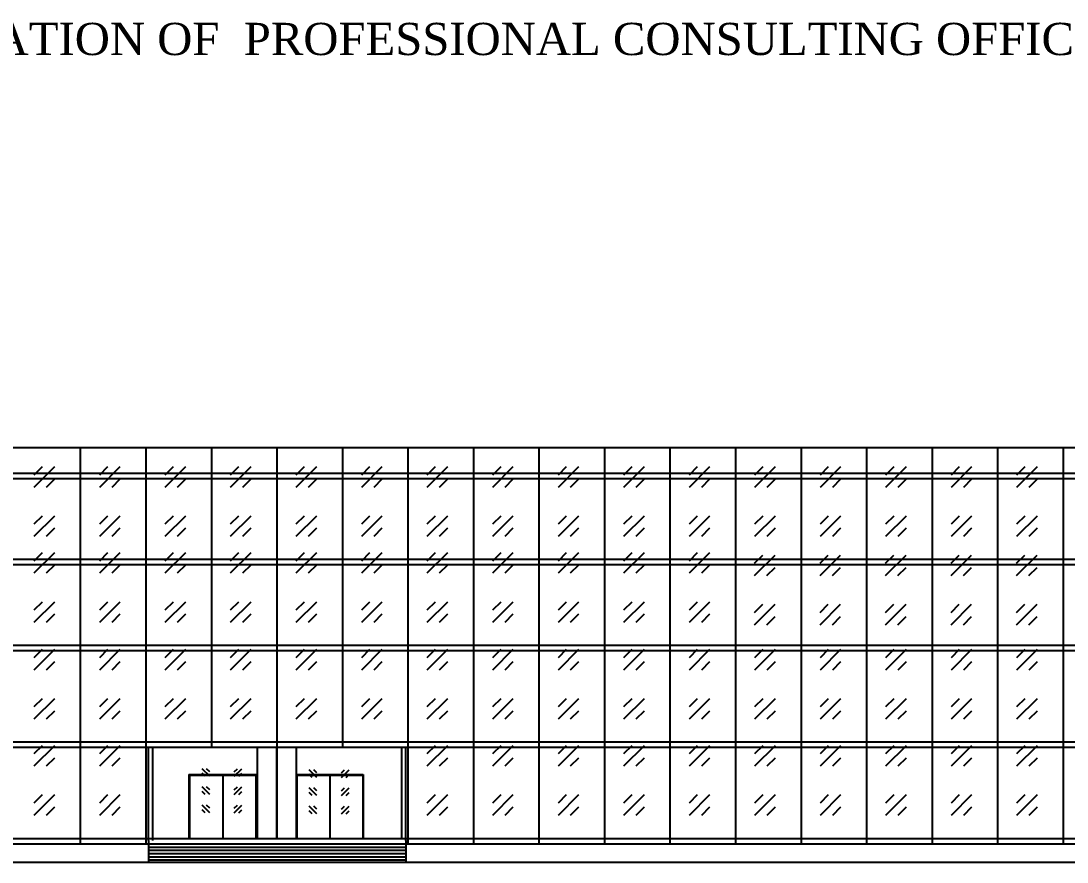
# Model space of a CAD drawing. Header units: metres. Extents: x 3229 to 14086, y -2906 to 1156.
# Drawn here: x 13970.41 to 14019.11, y -2724.19 to -2685.01 of the extents above; entities that cross this region are included whole.
import ezdxf

# ---------------------------------------------------------------- set-up
doc = ezdxf.new("R2010")
doc.units = ezdxf.units.M
doc.header["$MEASUREMENT"] = 0
doc.styles.add('i', font='romantic.ttf')

msp = doc.modelspace()

# ---------------------------------------------------------------- hatches: boundary and pattern name
at = {"ltscale": 0.2}
h = msp.add_hatch(dxfattribs=at)
h.set_pattern_fill('GOST_GLASS', color=0, scale=0.27)
h.set_pattern_definition([(45, (-29196511.5873, 4664351.4465), (2.29102597104, 0), [1.35, -1.89]), (45, (-29196511.0145, 4664351.4465), (2.29102597104, 0), [0.54, -2.7]), (45, (-29196511.5873, 4664352.0193), (2.29102597104, 0), [0.54, -2.7])])
edge = h.paths.add_edge_path()
edge.add_line((13972.778, -2708.949), (13972.778, -2705.537))
edge.add_line((13972.778, -2705.537), (13970.499, -2705.537))
edge.add_line((13970.499, -2705.537), (13970.499, -2709.346))
edge.add_line((13970.499, -2709.346), (13972.778, -2709.346))
h = msp.add_hatch(dxfattribs=at)
h.set_pattern_fill('GOST_GLASS', color=0, scale=0.27)
h.set_pattern_definition([(45, (-29196508.5373, 4664351.4465), (2.29102597104, 0), [1.35, -1.89]), (45, (-29196507.9645, 4664351.4465), (2.29102597104, 0), [0.54, -2.7]), (45, (-29196508.5373, 4664352.0193), (2.29102597104, 0), [0.54, -2.7])])
edge = h.paths.add_edge_path()
edge.add_line((13975.828, -2708.949), (13975.828, -2705.537))
edge.add_line((13975.828, -2705.537), (13973.549, -2705.537))
edge.add_line((13973.549, -2705.537), (13973.549, -2709.346))
edge.add_line((13973.549, -2709.346), (13975.828, -2709.346))
h = msp.add_hatch(dxfattribs=at)
h.set_pattern_fill('GOST_GLASS', color=0, scale=0.27)
h.set_pattern_definition([(45, (-29196505.4873, 4664351.4465), (2.29102597104, 0), [1.35, -1.89]), (45, (-29196504.9145, 4664351.4465), (2.29102597104, 0), [0.54, -2.7]), (45, (-29196505.4873, 4664352.0193), (2.29102597104, 0), [0.54, -2.7])])
edge = h.paths.add_edge_path()
edge.add_line((13978.878, -2708.949), (13978.878, -2705.537))
edge.add_line((13978.878, -2705.537), (13976.599, -2705.537))
edge.add_line((13976.599, -2705.537), (13976.599, -2709.346))
edge.add_line((13976.599, -2709.346), (13978.878, -2709.346))
h = msp.add_hatch(dxfattribs=at)
h.set_pattern_fill('GOST_GLASS', color=0, scale=0.27)
h.set_pattern_definition([(45, (-29196502.4471, 4664351.4465), (2.29102597104, 0), [1.35, -1.89]), (45, (-29196501.8743, 4664351.4465), (2.29102597104, 0), [0.54, -2.7]), (45, (-29196502.4471, 4664352.0193), (2.29102597104, 0), [0.54, -2.7])])
edge = h.paths.add_edge_path()
edge.add_line((13981.918, -2708.949), (13981.918, -2705.537))
edge.add_line((13981.918, -2705.537), (13979.639, -2705.537))
edge.add_line((13979.639, -2705.537), (13979.639, -2709.346))
edge.add_line((13979.639, -2709.346), (13981.918, -2709.346))
h = msp.add_hatch(dxfattribs=at)
h.set_pattern_fill('GOST_GLASS', color=0, scale=0.27)
h.set_pattern_definition([(45, (-29196499.3873, 4664351.4465), (2.29102597104, 0), [1.35, -1.89]), (45, (-29196498.8145, 4664351.4465), (2.29102597104, 0), [0.54, -2.7]), (45, (-29196499.3873, 4664352.0193), (2.29102597104, 0), [0.54, -2.7])])
edge = h.paths.add_edge_path()
edge.add_line((13984.978, -2708.949), (13984.978, -2705.537))
edge.add_line((13984.978, -2705.537), (13982.699, -2705.537))
edge.add_line((13982.699, -2705.537), (13982.699, -2709.346))
edge.add_line((13982.699, -2709.346), (13984.978, -2709.346))
h = msp.add_hatch(dxfattribs=at)
h.set_pattern_fill('GOST_GLASS', color=0, scale=0.27)
h.set_pattern_definition([(45, (-29196496.3373, 4664351.4465), (2.29102597104, 0), [1.35, -1.89]), (45, (-29196495.7645, 4664351.4465), (2.29102597104, 0), [0.54, -2.7]), (45, (-29196496.3373, 4664352.0193), (2.29102597104, 0), [0.54, -2.7])])
edge = h.paths.add_edge_path()
edge.add_line((13988.028, -2708.949), (13988.028, -2705.537))
edge.add_line((13988.028, -2705.537), (13985.749, -2705.537))
edge.add_line((13985.749, -2705.537), (13985.749, -2709.346))
edge.add_line((13985.749, -2709.346), (13988.028, -2709.346))
h = msp.add_hatch(dxfattribs=at)
h.set_pattern_fill('GOST_GLASS', color=0, scale=0.27)
h.set_pattern_definition([(45, (-29196493.2873, 4664351.4465), (2.29102597104, 0), [1.35, -1.89]), (45, (-29196492.7145, 4664351.4465), (2.29102597104, 0), [0.54, -2.7]), (45, (-29196493.2873, 4664352.0193), (2.29102597104, 0), [0.54, -2.7])])
edge = h.paths.add_edge_path()
edge.add_line((13991.078, -2708.949), (13991.078, -2705.537))
edge.add_line((13991.078, -2705.537), (13988.799, -2705.537))
edge.add_line((13988.799, -2705.537), (13988.799, -2709.346))
edge.add_line((13988.799, -2709.346), (13991.078, -2709.346))
h = msp.add_hatch(dxfattribs=at)
h.set_pattern_fill('GOST_GLASS', color=0, scale=0.27)
h.set_pattern_definition([(45, (-29196490.2373, 4664351.4465), (2.29102597104, 0), [1.35, -1.89]), (45, (-29196489.6645, 4664351.4465), (2.29102597104, 0), [0.54, -2.7]), (45, (-29196490.2373, 4664352.0193), (2.29102597104, 0), [0.54, -2.7])])
edge = h.paths.add_edge_path()
edge.add_line((13994.128, -2708.949), (13994.128, -2705.537))
edge.add_line((13994.128, -2705.537), (13991.849, -2705.537))
edge.add_line((13991.849, -2705.537), (13991.849, -2709.346))
edge.add_line((13991.849, -2709.346), (13994.128, -2709.346))
h = msp.add_hatch(dxfattribs=at)
h.set_pattern_fill('GOST_GLASS', color=0, scale=0.27)
h.set_pattern_definition([(45, (-29196487.1873, 4664351.4465), (2.29102597104, 0), [1.35, -1.89]), (45, (-29196486.6145, 4664351.4465), (2.29102597104, 0), [0.54, -2.7]), (45, (-29196487.1873, 4664352.0193), (2.29102597104, 0), [0.54, -2.7])])
edge = h.paths.add_edge_path()
edge.add_line((13997.178, -2708.949), (13997.178, -2705.537))
edge.add_line((13997.178, -2705.537), (13994.899, -2705.537))
edge.add_line((13994.899, -2705.537), (13994.899, -2709.346))
edge.add_line((13994.899, -2709.346), (13997.178, -2709.346))
h = msp.add_hatch(dxfattribs=at)
h.set_pattern_fill('GOST_GLASS', color=0, scale=0.27)
h.set_pattern_definition([(45, (-29196484.1373, 4664351.4465), (2.29102597104, 0), [1.35, -1.89]), (45, (-29196483.5645, 4664351.4465), (2.29102597104, 0), [0.54, -2.7]), (45, (-29196484.1373, 4664352.0193), (2.29102597104, 0), [0.54, -2.7])])
edge = h.paths.add_edge_path()
edge.add_line((14000.228, -2708.949), (14000.228, -2705.537))
edge.add_line((14000.228, -2705.537), (13997.949, -2705.537))
edge.add_line((13997.949, -2705.537), (13997.949, -2709.346))
edge.add_line((13997.949, -2709.346), (14000.228, -2709.346))
h = msp.add_hatch(dxfattribs=at)
h.set_pattern_fill('GOST_GLASS', color=0, scale=0.27)
h.set_pattern_definition([(45, (-29196481.0873, 4664351.4465), (2.29102597104, 0), [1.35, -1.89]), (45, (-29196480.5145, 4664351.4465), (2.29102597104, 0), [0.54, -2.7]), (45, (-29196481.0873, 4664352.0193), (2.29102597104, 0), [0.54, -2.7])])
edge = h.paths.add_edge_path()
edge.add_line((14003.278, -2708.949), (14003.278, -2705.537))
edge.add_line((14003.278, -2705.537), (14000.999, -2705.537))
edge.add_line((14000.999, -2705.537), (14000.999, -2709.346))
edge.add_line((14000.999, -2709.346), (14003.278, -2709.346))
h = msp.add_hatch(dxfattribs=at)
h.set_pattern_fill('GOST_GLASS', color=0, scale=0.27)
h.set_pattern_definition([(45, (-29196478.0373, 4664351.4465), (2.29102597104, 0), [1.35, -1.89]), (45, (-29196477.4645, 4664351.4465), (2.29102597104, 0), [0.54, -2.7]), (45, (-29196478.0373, 4664352.0193), (2.29102597104, 0), [0.54, -2.7])])
edge = h.paths.add_edge_path()
edge.add_line((14006.328, -2708.949), (14006.328, -2705.537))
edge.add_line((14006.328, -2705.537), (14004.049, -2705.537))
edge.add_line((14004.049, -2705.537), (14004.049, -2709.346))
edge.add_line((14004.049, -2709.346), (14006.328, -2709.346))
h = msp.add_hatch(dxfattribs=at)
h.set_pattern_fill('GOST_GLASS', color=0, scale=0.27)
h.set_pattern_definition([(45, (-29196474.9873, 4664351.4465), (2.29102597104, 0), [1.35, -1.89]), (45, (-29196474.4145, 4664351.4465), (2.29102597104, 0), [0.54, -2.7]), (45, (-29196474.9873, 4664352.0193), (2.29102597104, 0), [0.54, -2.7])])
edge = h.paths.add_edge_path()
edge.add_line((14009.378, -2708.949), (14009.378, -2705.537))
edge.add_line((14009.378, -2705.537), (14007.099, -2705.537))
edge.add_line((14007.099, -2705.537), (14007.099, -2709.346))
edge.add_line((14007.099, -2709.346), (14009.378, -2709.346))
h = msp.add_hatch(dxfattribs=at)
h.set_pattern_fill('GOST_GLASS', color=0, scale=0.27)
h.set_pattern_definition([(45, (-29196471.9373, 4664351.4465), (2.29102597104, 0), [1.35, -1.89]), (45, (-29196471.3645, 4664351.4465), (2.29102597104, 0), [0.54, -2.7]), (45, (-29196471.9373, 4664352.0193), (2.29102597104, 0), [0.54, -2.7])])
edge = h.paths.add_edge_path()
edge.add_line((14012.428, -2708.949), (14012.428, -2705.537))
edge.add_line((14012.428, -2705.537), (14010.149, -2705.537))
edge.add_line((14010.149, -2705.537), (14010.149, -2709.346))
edge.add_line((14010.149, -2709.346), (14012.428, -2709.346))
h = msp.add_hatch(dxfattribs=at)
h.set_pattern_fill('GOST_GLASS', color=0, scale=0.27)
h.set_pattern_definition([(45, (-29196468.8873, 4664351.4465), (2.29102597104, 0), [1.35, -1.89]), (45, (-29196468.3145, 4664351.4465), (2.29102597104, 0), [0.54, -2.7]), (45, (-29196468.8873, 4664352.0193), (2.29102597104, 0), [0.54, -2.7])])
edge = h.paths.add_edge_path()
edge.add_line((14015.478, -2708.949), (14015.478, -2705.537))
edge.add_line((14015.478, -2705.537), (14013.199, -2705.537))
edge.add_line((14013.199, -2705.537), (14013.199, -2709.346))
edge.add_line((14013.199, -2709.346), (14015.478, -2709.346))
h = msp.add_hatch(dxfattribs=at)
h.set_pattern_fill('GOST_GLASS', color=0, scale=0.27)
h.set_pattern_definition([(45, (-29196465.8373, 4664351.4465), (2.29102597104, 0), [1.35, -1.89]), (45, (-29196465.2645, 4664351.4465), (2.29102597104, 0), [0.54, -2.7]), (45, (-29196465.8373, 4664352.0193), (2.29102597104, 0), [0.54, -2.7])])
edge = h.paths.add_edge_path()
edge.add_line((14018.528, -2708.949), (14018.528, -2705.537))
edge.add_line((14018.528, -2705.537), (14016.249, -2705.537))
edge.add_line((14016.249, -2705.537), (14016.249, -2709.346))
edge.add_line((14016.249, -2709.346), (14018.528, -2709.346))
h = msp.add_hatch(dxfattribs=at)
h.set_pattern_fill('GOST_GLASS', color=0, scale=0.27)
h.set_pattern_definition([(45, (-29196511.5873, 4664347.4415), (2.29102597104, 0), [1.35, -1.89]), (45, (-29196511.0145, 4664347.4415), (2.29102597104, 0), [0.54, -2.7]), (45, (-29196511.5873, 4664348.0143), (2.29102597104, 0), [0.54, -2.7])])
edge = h.paths.add_edge_path()
edge.add_line((13972.778, -2712.954), (13972.778, -2709.542))
edge.add_line((13972.778, -2709.542), (13970.499, -2709.542))
edge.add_line((13970.499, -2709.542), (13970.499, -2713.351))
edge.add_line((13970.499, -2713.351), (13972.778, -2713.351))
h = msp.add_hatch(dxfattribs=at)
h.set_pattern_fill('GOST_GLASS', color=0, scale=0.27)
h.set_pattern_definition([(45, (-29196508.5373, 4664347.4415), (2.29102597104, 0), [1.35, -1.89]), (45, (-29196507.9645, 4664347.4415), (2.29102597104, 0), [0.54, -2.7]), (45, (-29196508.5373, 4664348.0143), (2.29102597104, 0), [0.54, -2.7])])
edge = h.paths.add_edge_path()
edge.add_line((13975.828, -2712.954), (13975.828, -2709.542))
edge.add_line((13975.828, -2709.542), (13973.549, -2709.542))
edge.add_line((13973.549, -2709.542), (13973.549, -2713.351))
edge.add_line((13973.549, -2713.351), (13975.828, -2713.351))
h = msp.add_hatch(dxfattribs=at)
h.set_pattern_fill('GOST_GLASS', color=0, scale=0.27)
h.set_pattern_definition([(45, (-29196505.4873, 4664347.4415), (2.29102597104, 0), [1.35, -1.89]), (45, (-29196504.9145, 4664347.4415), (2.29102597104, 0), [0.54, -2.7]), (45, (-29196505.4873, 4664348.0143), (2.29102597104, 0), [0.54, -2.7])])
edge = h.paths.add_edge_path()
edge.add_line((13978.878, -2712.954), (13978.878, -2709.542))
edge.add_line((13978.878, -2709.542), (13976.599, -2709.542))
edge.add_line((13976.599, -2709.542), (13976.599, -2713.351))
edge.add_line((13976.599, -2713.351), (13978.878, -2713.351))
h = msp.add_hatch(dxfattribs=at)
h.set_pattern_fill('GOST_GLASS', color=0, scale=0.27)
h.set_pattern_definition([(45, (-29196502.4471, 4664347.4415), (2.29102597104, 0), [1.35, -1.89]), (45, (-29196501.8743, 4664347.4415), (2.29102597104, 0), [0.54, -2.7]), (45, (-29196502.4471, 4664348.0143), (2.29102597104, 0), [0.54, -2.7])])
edge = h.paths.add_edge_path()
edge.add_line((13981.918, -2712.954), (13981.918, -2709.542))
edge.add_line((13981.918, -2709.542), (13979.639, -2709.542))
edge.add_line((13979.639, -2709.542), (13979.639, -2713.351))
edge.add_line((13979.639, -2713.351), (13981.918, -2713.351))
h = msp.add_hatch(dxfattribs=at)
h.set_pattern_fill('GOST_GLASS', color=0, scale=0.27)
h.set_pattern_definition([(45, (-29196499.3873, 4664347.4415), (2.29102597104, 0), [1.35, -1.89]), (45, (-29196498.8145, 4664347.4415), (2.29102597104, 0), [0.54, -2.7]), (45, (-29196499.3873, 4664348.0143), (2.29102597104, 0), [0.54, -2.7])])
edge = h.paths.add_edge_path()
edge.add_line((13984.978, -2712.954), (13984.978, -2709.542))
edge.add_line((13984.978, -2709.542), (13982.699, -2709.542))
edge.add_line((13982.699, -2709.542), (13982.699, -2713.351))
edge.add_line((13982.699, -2713.351), (13984.978, -2713.351))
h = msp.add_hatch(dxfattribs=at)
h.set_pattern_fill('GOST_GLASS', color=0, scale=0.27)
h.set_pattern_definition([(45, (-29196496.3373, 4664347.4415), (2.29102597104, 0), [1.35, -1.89]), (45, (-29196495.7645, 4664347.4415), (2.29102597104, 0), [0.54, -2.7]), (45, (-29196496.3373, 4664348.0143), (2.29102597104, 0), [0.54, -2.7])])
edge = h.paths.add_edge_path()
edge.add_line((13988.028, -2712.954), (13988.028, -2709.542))
edge.add_line((13988.028, -2709.542), (13985.749, -2709.542))
edge.add_line((13985.749, -2709.542), (13985.749, -2713.351))
edge.add_line((13985.749, -2713.351), (13988.028, -2713.351))
h = msp.add_hatch(dxfattribs=at)
h.set_pattern_fill('GOST_GLASS', color=0, scale=0.27)
h.set_pattern_definition([(45, (-29196493.2873, 4664347.4415), (2.29102597104, 0), [1.35, -1.89]), (45, (-29196492.7145, 4664347.4415), (2.29102597104, 0), [0.54, -2.7]), (45, (-29196493.2873, 4664348.0143), (2.29102597104, 0), [0.54, -2.7])])
edge = h.paths.add_edge_path()
edge.add_line((13991.078, -2712.954), (13991.078, -2709.542))
edge.add_line((13991.078, -2709.542), (13988.799, -2709.542))
edge.add_line((13988.799, -2709.542), (13988.799, -2713.351))
edge.add_line((13988.799, -2713.351), (13991.078, -2713.351))
h = msp.add_hatch(dxfattribs=at)
h.set_pattern_fill('GOST_GLASS', color=0, scale=0.27)
h.set_pattern_definition([(45, (-29196490.2373, 4664347.4415), (2.29102597104, 0), [1.35, -1.89]), (45, (-29196489.6645, 4664347.4415), (2.29102597104, 0), [0.54, -2.7]), (45, (-29196490.2373, 4664348.0143), (2.29102597104, 0), [0.54, -2.7])])
edge = h.paths.add_edge_path()
edge.add_line((13994.128, -2712.954), (13994.128, -2709.542))
edge.add_line((13994.128, -2709.542), (13991.849, -2709.542))
edge.add_line((13991.849, -2709.542), (13991.849, -2713.351))
edge.add_line((13991.849, -2713.351), (13994.128, -2713.351))
h = msp.add_hatch(dxfattribs=at)
h.set_pattern_fill('GOST_GLASS', color=0, scale=0.27)
h.set_pattern_definition([(45, (-29196487.1873, 4664347.4415), (2.29102597104, 0), [1.35, -1.89]), (45, (-29196486.6145, 4664347.4415), (2.29102597104, 0), [0.54, -2.7]), (45, (-29196487.1873, 4664348.0143), (2.29102597104, 0), [0.54, -2.7])])
edge = h.paths.add_edge_path()
edge.add_line((13997.178, -2712.954), (13997.178, -2709.542))
edge.add_line((13997.178, -2709.542), (13994.899, -2709.542))
edge.add_line((13994.899, -2709.542), (13994.899, -2713.351))
edge.add_line((13994.899, -2713.351), (13997.178, -2713.351))
h = msp.add_hatch(dxfattribs=at)
h.set_pattern_fill('GOST_GLASS', color=0, scale=0.27)
h.set_pattern_definition([(45, (-29196484.1373, 4664347.4415), (2.29102597104, 0), [1.35, -1.89]), (45, (-29196483.5645, 4664347.4415), (2.29102597104, 0), [0.54, -2.7]), (45, (-29196484.1373, 4664348.0143), (2.29102597104, 0), [0.54, -2.7])])
edge = h.paths.add_edge_path()
edge.add_line((14000.228, -2712.954), (14000.228, -2709.542))
edge.add_line((14000.228, -2709.542), (13997.949, -2709.542))
edge.add_line((13997.949, -2709.542), (13997.949, -2713.351))
edge.add_line((13997.949, -2713.351), (14000.228, -2713.351))
h = msp.add_hatch(dxfattribs=at)
h.set_pattern_fill('GOST_GLASS', color=0, scale=0.27)
h.set_pattern_definition([(45, (-29196481.0873, 4664347.4415), (2.29102597104, 0), [1.35, -1.89]), (45, (-29196480.5145, 4664347.4415), (2.29102597104, 0), [0.54, -2.7]), (45, (-29196481.0873, 4664348.0143), (2.29102597104, 0), [0.54, -2.7])])
edge = h.paths.add_edge_path()
edge.add_line((14003.278, -2712.954), (14003.278, -2709.542))
edge.add_line((14003.278, -2709.542), (14000.999, -2709.542))
edge.add_line((14000.999, -2709.542), (14000.999, -2713.351))
edge.add_line((14000.999, -2713.351), (14003.278, -2713.351))
h = msp.add_hatch(dxfattribs=at)
h.set_pattern_fill('GOST_GLASS', color=0, scale=0.27)
h.set_pattern_definition([(45, (-29196478.0528, 4664347.3218), (2.29102597104, 0), [1.35, -1.89]), (45, (-29196477.48, 4664347.3218), (2.29102597104, 0), [0.54, -2.7]), (45, (-29196478.0528, 4664347.8945), (2.29102597104, 0), [0.54, -2.7])])
edge = h.paths.add_edge_path()
edge.add_line((14006.312, -2713.074), (14006.312, -2709.662))
edge.add_line((14006.312, -2709.662), (14004.033, -2709.662))
edge.add_line((14004.033, -2709.662), (14004.033, -2713.471))
edge.add_line((14004.033, -2713.471), (14006.312, -2713.471))
h = msp.add_hatch(dxfattribs=at)
h.set_pattern_fill('GOST_GLASS', color=0, scale=0.27)
h.set_pattern_definition([(45, (-29196475.0028, 4664347.3218), (2.29102597104, 0), [1.35, -1.89]), (45, (-29196474.43, 4664347.3218), (2.29102597104, 0), [0.54, -2.7]), (45, (-29196475.0028, 4664347.8945), (2.29102597104, 0), [0.54, -2.7])])
edge = h.paths.add_edge_path()
edge.add_line((14009.362, -2713.074), (14009.362, -2709.662))
edge.add_line((14009.362, -2709.662), (14007.083, -2709.662))
edge.add_line((14007.083, -2709.662), (14007.083, -2713.471))
edge.add_line((14007.083, -2713.471), (14009.362, -2713.471))
h = msp.add_hatch(dxfattribs=at)
h.set_pattern_fill('GOST_GLASS', color=0, scale=0.27)
h.set_pattern_definition([(45, (-29196471.9528, 4664347.3218), (2.29102597104, 0), [1.35, -1.89]), (45, (-29196471.38, 4664347.3218), (2.29102597104, 0), [0.54, -2.7]), (45, (-29196471.9528, 4664347.8945), (2.29102597104, 0), [0.54, -2.7])])
edge = h.paths.add_edge_path()
edge.add_line((14012.412, -2713.074), (14012.412, -2709.662))
edge.add_line((14012.412, -2709.662), (14010.133, -2709.662))
edge.add_line((14010.133, -2709.662), (14010.133, -2713.471))
edge.add_line((14010.133, -2713.471), (14012.412, -2713.471))
h = msp.add_hatch(dxfattribs=at)
h.set_pattern_fill('GOST_GLASS', color=0, scale=0.27)
h.set_pattern_definition([(45, (-29196468.9028, 4664347.3218), (2.29102597104, 0), [1.35, -1.89]), (45, (-29196468.33, 4664347.3218), (2.29102597104, 0), [0.54, -2.7]), (45, (-29196468.9028, 4664347.8945), (2.29102597104, 0), [0.54, -2.7])])
edge = h.paths.add_edge_path()
edge.add_line((14015.462, -2713.074), (14015.462, -2709.662))
edge.add_line((14015.462, -2709.662), (14013.183, -2709.662))
edge.add_line((14013.183, -2709.662), (14013.183, -2713.471))
edge.add_line((14013.183, -2713.471), (14015.462, -2713.471))
h = msp.add_hatch(dxfattribs=at)
h.set_pattern_fill('GOST_GLASS', color=0, scale=0.27)
h.set_pattern_definition([(45, (-29196465.8528, 4664347.3218), (2.29102597104, 0), [1.35, -1.89]), (45, (-29196465.28, 4664347.3218), (2.29102597104, 0), [0.54, -2.7]), (45, (-29196465.8528, 4664347.8945), (2.29102597104, 0), [0.54, -2.7])])
edge = h.paths.add_edge_path()
edge.add_line((14018.512, -2713.074), (14018.512, -2709.662))
edge.add_line((14018.512, -2709.662), (14016.233, -2709.662))
edge.add_line((14016.233, -2709.662), (14016.233, -2713.471))
edge.add_line((14016.233, -2713.471), (14018.512, -2713.471))
h = msp.add_hatch(dxfattribs=at)
h.set_pattern_fill('GOST_GLASS', color=0, scale=0.27)
h.set_pattern_definition([(45, (-29196511.5873, 4664342.9374), (2.29102597104, 0), [1.35, -1.89]), (45, (-29196511.0145, 4664342.9374), (2.29102597104, 0), [0.54, -2.7]), (45, (-29196511.5873, 4664343.5102), (2.29102597104, 0), [0.54, -2.7])])
edge = h.paths.add_edge_path()
edge.add_line((13972.778, -2717.458), (13972.778, -2714.046))
edge.add_line((13972.778, -2714.046), (13970.499, -2714.046))
edge.add_line((13970.499, -2714.046), (13970.499, -2717.855))
edge.add_line((13970.499, -2717.855), (13972.778, -2717.855))
h = msp.add_hatch(dxfattribs=at)
h.set_pattern_fill('GOST_GLASS', color=0, scale=0.27)
h.set_pattern_definition([(45, (-29196508.5373, 4664342.9374), (2.29102597104, 0), [1.35, -1.89]), (45, (-29196507.9645, 4664342.9374), (2.29102597104, 0), [0.54, -2.7]), (45, (-29196508.5373, 4664343.5102), (2.29102597104, 0), [0.54, -2.7])])
edge = h.paths.add_edge_path()
edge.add_line((13975.828, -2717.458), (13975.828, -2714.046))
edge.add_line((13975.828, -2714.046), (13973.549, -2714.046))
edge.add_line((13973.549, -2714.046), (13973.549, -2717.855))
edge.add_line((13973.549, -2717.855), (13975.828, -2717.855))
h = msp.add_hatch(dxfattribs=at)
h.set_pattern_fill('GOST_GLASS', color=0, scale=0.27)
h.set_pattern_definition([(45, (-29196505.4873, 4664342.9374), (2.29102597104, 0), [1.35, -1.89]), (45, (-29196504.9145, 4664342.9374), (2.29102597104, 0), [0.54, -2.7]), (45, (-29196505.4873, 4664343.5102), (2.29102597104, 0), [0.54, -2.7])])
edge = h.paths.add_edge_path()
edge.add_line((13978.878, -2717.458), (13978.878, -2714.046))
edge.add_line((13978.878, -2714.046), (13976.599, -2714.046))
edge.add_line((13976.599, -2714.046), (13976.599, -2717.855))
edge.add_line((13976.599, -2717.855), (13978.878, -2717.855))
h = msp.add_hatch(dxfattribs=at)
h.set_pattern_fill('GOST_GLASS', color=0, scale=0.27)
h.set_pattern_definition([(45, (-29196502.4471, 4664342.9374), (2.29102597104, 0), [1.35, -1.89]), (45, (-29196501.8743, 4664342.9374), (2.29102597104, 0), [0.54, -2.7]), (45, (-29196502.4471, 4664343.5102), (2.29102597104, 0), [0.54, -2.7])])
edge = h.paths.add_edge_path()
edge.add_line((13981.918, -2717.458), (13981.918, -2714.046))
edge.add_line((13981.918, -2714.046), (13979.639, -2714.046))
edge.add_line((13979.639, -2714.046), (13979.639, -2717.855))
edge.add_line((13979.639, -2717.855), (13981.918, -2717.855))
h = msp.add_hatch(dxfattribs=at)
h.set_pattern_fill('GOST_GLASS', color=0, scale=0.27)
h.set_pattern_definition([(45, (-29196499.3873, 4664342.9374), (2.29102597104, 0), [1.35, -1.89]), (45, (-29196498.8145, 4664342.9374), (2.29102597104, 0), [0.54, -2.7]), (45, (-29196499.3873, 4664343.5102), (2.29102597104, 0), [0.54, -2.7])])
edge = h.paths.add_edge_path()
edge.add_line((13984.978, -2717.458), (13984.978, -2714.046))
edge.add_line((13984.978, -2714.046), (13982.699, -2714.046))
edge.add_line((13982.699, -2714.046), (13982.699, -2717.855))
edge.add_line((13982.699, -2717.855), (13984.978, -2717.855))
h = msp.add_hatch(dxfattribs=at)
h.set_pattern_fill('GOST_GLASS', color=0, scale=0.27)
h.set_pattern_definition([(45, (-29196496.3373, 4664342.9374), (2.29102597104, 0), [1.35, -1.89]), (45, (-29196495.7645, 4664342.9374), (2.29102597104, 0), [0.54, -2.7]), (45, (-29196496.3373, 4664343.5102), (2.29102597104, 0), [0.54, -2.7])])
edge = h.paths.add_edge_path()
edge.add_line((13988.028, -2717.458), (13988.028, -2714.046))
edge.add_line((13988.028, -2714.046), (13985.749, -2714.046))
edge.add_line((13985.749, -2714.046), (13985.749, -2717.855))
edge.add_line((13985.749, -2717.855), (13988.028, -2717.855))
h = msp.add_hatch(dxfattribs=at)
h.set_pattern_fill('GOST_GLASS', color=0, scale=0.27)
h.set_pattern_definition([(45, (-29196493.2873, 4664342.9374), (2.29102597104, 0), [1.35, -1.89]), (45, (-29196492.7145, 4664342.9374), (2.29102597104, 0), [0.54, -2.7]), (45, (-29196493.2873, 4664343.5102), (2.29102597104, 0), [0.54, -2.7])])
edge = h.paths.add_edge_path()
edge.add_line((13991.078, -2717.458), (13991.078, -2714.046))
edge.add_line((13991.078, -2714.046), (13988.799, -2714.046))
edge.add_line((13988.799, -2714.046), (13988.799, -2717.855))
edge.add_line((13988.799, -2717.855), (13991.078, -2717.855))
h = msp.add_hatch(dxfattribs=at)
h.set_pattern_fill('GOST_GLASS', color=0, scale=0.27)
h.set_pattern_definition([(45, (-29196490.2373, 4664342.9374), (2.29102597104, 0), [1.35, -1.89]), (45, (-29196489.6645, 4664342.9374), (2.29102597104, 0), [0.54, -2.7]), (45, (-29196490.2373, 4664343.5102), (2.29102597104, 0), [0.54, -2.7])])
edge = h.paths.add_edge_path()
edge.add_line((13994.128, -2717.458), (13994.128, -2714.046))
edge.add_line((13994.128, -2714.046), (13991.849, -2714.046))
edge.add_line((13991.849, -2714.046), (13991.849, -2717.855))
edge.add_line((13991.849, -2717.855), (13994.128, -2717.855))
h = msp.add_hatch(dxfattribs=at)
h.set_pattern_fill('GOST_GLASS', color=0, scale=0.27)
h.set_pattern_definition([(45, (-29196487.1873, 4664342.9374), (2.29102597104, 0), [1.35, -1.89]), (45, (-29196486.6145, 4664342.9374), (2.29102597104, 0), [0.54, -2.7]), (45, (-29196487.1873, 4664343.5102), (2.29102597104, 0), [0.54, -2.7])])
edge = h.paths.add_edge_path()
edge.add_line((13997.178, -2717.458), (13997.178, -2714.046))
edge.add_line((13997.178, -2714.046), (13994.899, -2714.046))
edge.add_line((13994.899, -2714.046), (13994.899, -2717.855))
edge.add_line((13994.899, -2717.855), (13997.178, -2717.855))
h = msp.add_hatch(dxfattribs=at)
h.set_pattern_fill('GOST_GLASS', color=0, scale=0.27)
h.set_pattern_definition([(45, (-29196484.1373, 4664342.9374), (2.29102597104, 0), [1.35, -1.89]), (45, (-29196483.5645, 4664342.9374), (2.29102597104, 0), [0.54, -2.7]), (45, (-29196484.1373, 4664343.5102), (2.29102597104, 0), [0.54, -2.7])])
edge = h.paths.add_edge_path()
edge.add_line((14000.228, -2717.458), (14000.228, -2714.046))
edge.add_line((14000.228, -2714.046), (13997.949, -2714.046))
edge.add_line((13997.949, -2714.046), (13997.949, -2717.855))
edge.add_line((13997.949, -2717.855), (14000.228, -2717.855))
h = msp.add_hatch(dxfattribs=at)
h.set_pattern_fill('GOST_GLASS', color=0, scale=0.27)
h.set_pattern_definition([(45, (-29196481.0873, 4664342.9374), (2.29102597104, 0), [1.35, -1.89]), (45, (-29196480.5145, 4664342.9374), (2.29102597104, 0), [0.54, -2.7]), (45, (-29196481.0873, 4664343.5102), (2.29102597104, 0), [0.54, -2.7])])
edge = h.paths.add_edge_path()
edge.add_line((14003.278, -2717.458), (14003.278, -2714.046))
edge.add_line((14003.278, -2714.046), (14000.999, -2714.046))
edge.add_line((14000.999, -2714.046), (14000.999, -2717.855))
edge.add_line((14000.999, -2717.855), (14003.278, -2717.855))
h = msp.add_hatch(dxfattribs=at)
h.set_pattern_fill('GOST_GLASS', color=0, scale=0.27)
h.set_pattern_definition([(45, (-29196478.0373, 4664342.9374), (2.29102597104, 0), [1.35, -1.89]), (45, (-29196477.4645, 4664342.9374), (2.29102597104, 0), [0.54, -2.7]), (45, (-29196478.0373, 4664343.5102), (2.29102597104, 0), [0.54, -2.7])])
edge = h.paths.add_edge_path()
edge.add_line((14006.328, -2717.458), (14006.328, -2714.046))
edge.add_line((14006.328, -2714.046), (14004.049, -2714.046))
edge.add_line((14004.049, -2714.046), (14004.049, -2717.855))
edge.add_line((14004.049, -2717.855), (14006.328, -2717.855))
h = msp.add_hatch(dxfattribs=at)
h.set_pattern_fill('GOST_GLASS', color=0, scale=0.27)
h.set_pattern_definition([(45, (-29196474.9873, 4664342.9374), (2.29102597104, 0), [1.35, -1.89]), (45, (-29196474.4145, 4664342.9374), (2.29102597104, 0), [0.54, -2.7]), (45, (-29196474.9873, 4664343.5102), (2.29102597104, 0), [0.54, -2.7])])
edge = h.paths.add_edge_path()
edge.add_line((14009.378, -2717.458), (14009.378, -2714.046))
edge.add_line((14009.378, -2714.046), (14007.099, -2714.046))
edge.add_line((14007.099, -2714.046), (14007.099, -2717.855))
edge.add_line((14007.099, -2717.855), (14009.378, -2717.855))
h = msp.add_hatch(dxfattribs=at)
h.set_pattern_fill('GOST_GLASS', color=0, scale=0.27)
h.set_pattern_definition([(45, (-29196471.9373, 4664342.9374), (2.29102597104, 0), [1.35, -1.89]), (45, (-29196471.3645, 4664342.9374), (2.29102597104, 0), [0.54, -2.7]), (45, (-29196471.9373, 4664343.5102), (2.29102597104, 0), [0.54, -2.7])])
edge = h.paths.add_edge_path()
edge.add_line((14012.428, -2717.458), (14012.428, -2714.046))
edge.add_line((14012.428, -2714.046), (14010.149, -2714.046))
edge.add_line((14010.149, -2714.046), (14010.149, -2717.855))
edge.add_line((14010.149, -2717.855), (14012.428, -2717.855))
h = msp.add_hatch(dxfattribs=at)
h.set_pattern_fill('GOST_GLASS', color=0, scale=0.27)
h.set_pattern_definition([(45, (-29196468.8873, 4664342.9374), (2.29102597104, 0), [1.35, -1.89]), (45, (-29196468.3145, 4664342.9374), (2.29102597104, 0), [0.54, -2.7]), (45, (-29196468.8873, 4664343.5102), (2.29102597104, 0), [0.54, -2.7])])
edge = h.paths.add_edge_path()
edge.add_line((14015.478, -2717.458), (14015.478, -2714.046))
edge.add_line((14015.478, -2714.046), (14013.199, -2714.046))
edge.add_line((14013.199, -2714.046), (14013.199, -2717.855))
edge.add_line((14013.199, -2717.855), (14015.478, -2717.855))
h = msp.add_hatch(dxfattribs=at)
h.set_pattern_fill('GOST_GLASS', color=0, scale=0.27)
h.set_pattern_definition([(45, (-29196465.8373, 4664342.9374), (2.29102597104, 0), [1.35, -1.89]), (45, (-29196465.2645, 4664342.9374), (2.29102597104, 0), [0.54, -2.7]), (45, (-29196465.8373, 4664343.5102), (2.29102597104, 0), [0.54, -2.7])])
edge = h.paths.add_edge_path()
edge.add_line((14018.528, -2717.458), (14018.528, -2714.046))
edge.add_line((14018.528, -2714.046), (14016.249, -2714.046))
edge.add_line((14016.249, -2714.046), (14016.249, -2717.855))
edge.add_line((14016.249, -2717.855), (14018.528, -2717.855))
h = msp.add_hatch(dxfattribs=at)
h.set_pattern_fill('GOST_GLASS', color=0, scale=0.27)
h.set_pattern_definition([(45, (-29196511.5873, 4664338.4574), (2.29102597104, 0), [1.35, -1.89]), (45, (-29196511.0145, 4664338.4574), (2.29102597104, 0), [0.54, -2.7]), (45, (-29196511.5873, 4664339.0302), (2.29102597104, 0), [0.54, -2.7])])
edge = h.paths.add_edge_path()
edge.add_line((13972.778, -2721.938), (13972.778, -2718.526))
edge.add_line((13972.778, -2718.526), (13970.499, -2718.526))
edge.add_line((13970.499, -2718.526), (13970.499, -2722.335))
edge.add_line((13970.499, -2722.335), (13972.778, -2722.335))
h = msp.add_hatch(dxfattribs=at)
h.set_pattern_fill('GOST_GLASS', color=0, scale=0.27)
h.set_pattern_definition([(45, (-29196508.5373, 4664338.4574), (2.29102597104, 0), [1.35, -1.89]), (45, (-29196507.9645, 4664338.4574), (2.29102597104, 0), [0.54, -2.7]), (45, (-29196508.5373, 4664339.0302), (2.29102597104, 0), [0.54, -2.7])])
edge = h.paths.add_edge_path()
edge.add_line((13975.828, -2721.938), (13975.828, -2718.526))
edge.add_line((13975.828, -2718.526), (13973.549, -2718.526))
edge.add_line((13973.549, -2718.526), (13973.549, -2722.335))
edge.add_line((13973.549, -2722.335), (13975.828, -2722.335))
h = msp.add_hatch(dxfattribs=at)
h.set_pattern_fill('GOST_GLASS', color=0, scale=0.27)
h.set_pattern_definition([(45, (-29196493.2873, 4664338.4574), (2.29102597104, 0), [1.35, -1.89]), (45, (-29196492.7145, 4664338.4574), (2.29102597104, 0), [0.54, -2.7]), (45, (-29196493.2873, 4664339.0302), (2.29102597104, 0), [0.54, -2.7])])
edge = h.paths.add_edge_path()
edge.add_line((13991.078, -2721.938), (13991.078, -2718.526))
edge.add_line((13991.078, -2718.526), (13988.799, -2718.526))
edge.add_line((13988.799, -2718.526), (13988.799, -2722.335))
edge.add_line((13988.799, -2722.335), (13991.078, -2722.335))
h = msp.add_hatch(dxfattribs=at)
h.set_pattern_fill('GOST_GLASS', color=0, scale=0.27)
h.set_pattern_definition([(45, (-29196490.2373, 4664338.4574), (2.29102597104, 0), [1.35, -1.89]), (45, (-29196489.6645, 4664338.4574), (2.29102597104, 0), [0.54, -2.7]), (45, (-29196490.2373, 4664339.0302), (2.29102597104, 0), [0.54, -2.7])])
edge = h.paths.add_edge_path()
edge.add_line((13994.128, -2721.938), (13994.128, -2718.526))
edge.add_line((13994.128, -2718.526), (13991.849, -2718.526))
edge.add_line((13991.849, -2718.526), (13991.849, -2722.335))
edge.add_line((13991.849, -2722.335), (13994.128, -2722.335))
h = msp.add_hatch(dxfattribs=at)
h.set_pattern_fill('GOST_GLASS', color=0, scale=0.27)
h.set_pattern_definition([(45, (-29196487.1873, 4664338.4574), (2.29102597104, 0), [1.35, -1.89]), (45, (-29196486.6145, 4664338.4574), (2.29102597104, 0), [0.54, -2.7]), (45, (-29196487.1873, 4664339.0302), (2.29102597104, 0), [0.54, -2.7])])
edge = h.paths.add_edge_path()
edge.add_line((13997.178, -2721.938), (13997.178, -2718.526))
edge.add_line((13997.178, -2718.526), (13994.899, -2718.526))
edge.add_line((13994.899, -2718.526), (13994.899, -2722.335))
edge.add_line((13994.899, -2722.335), (13997.178, -2722.335))
h = msp.add_hatch(dxfattribs=at)
h.set_pattern_fill('GOST_GLASS', color=0, scale=0.27)
h.set_pattern_definition([(45, (-29196484.1373, 4664338.4574), (2.29102597104, 0), [1.35, -1.89]), (45, (-29196483.5645, 4664338.4574), (2.29102597104, 0), [0.54, -2.7]), (45, (-29196484.1373, 4664339.0302), (2.29102597104, 0), [0.54, -2.7])])
edge = h.paths.add_edge_path()
edge.add_line((14000.228, -2721.938), (14000.228, -2718.526))
edge.add_line((14000.228, -2718.526), (13997.949, -2718.526))
edge.add_line((13997.949, -2718.526), (13997.949, -2722.335))
edge.add_line((13997.949, -2722.335), (14000.228, -2722.335))
h = msp.add_hatch(dxfattribs=at)
h.set_pattern_fill('GOST_GLASS', color=0, scale=0.27)
h.set_pattern_definition([(45, (-29196481.0873, 4664338.4574), (2.29102597104, 0), [1.35, -1.89]), (45, (-29196480.5145, 4664338.4574), (2.29102597104, 0), [0.54, -2.7]), (45, (-29196481.0873, 4664339.0302), (2.29102597104, 0), [0.54, -2.7])])
edge = h.paths.add_edge_path()
edge.add_line((14003.278, -2721.938), (14003.278, -2718.526))
edge.add_line((14003.278, -2718.526), (14000.999, -2718.526))
edge.add_line((14000.999, -2718.526), (14000.999, -2722.335))
edge.add_line((14000.999, -2722.335), (14003.278, -2722.335))
h = msp.add_hatch(dxfattribs=at)
h.set_pattern_fill('GOST_GLASS', color=0, scale=0.27)
h.set_pattern_definition([(45, (-29196478.0373, 4664338.4574), (2.29102597104, 0), [1.35, -1.89]), (45, (-29196477.4645, 4664338.4574), (2.29102597104, 0), [0.54, -2.7]), (45, (-29196478.0373, 4664339.0302), (2.29102597104, 0), [0.54, -2.7])])
edge = h.paths.add_edge_path()
edge.add_line((14006.328, -2721.938), (14006.328, -2718.526))
edge.add_line((14006.328, -2718.526), (14004.049, -2718.526))
edge.add_line((14004.049, -2718.526), (14004.049, -2722.335))
edge.add_line((14004.049, -2722.335), (14006.328, -2722.335))
h = msp.add_hatch(dxfattribs=at)
h.set_pattern_fill('GOST_GLASS', color=0, scale=0.27)
h.set_pattern_definition([(45, (-29196474.9873, 4664338.4574), (2.29102597104, 0), [1.35, -1.89]), (45, (-29196474.4145, 4664338.4574), (2.29102597104, 0), [0.54, -2.7]), (45, (-29196474.9873, 4664339.0302), (2.29102597104, 0), [0.54, -2.7])])
edge = h.paths.add_edge_path()
edge.add_line((14009.378, -2721.938), (14009.378, -2718.526))
edge.add_line((14009.378, -2718.526), (14007.099, -2718.526))
edge.add_line((14007.099, -2718.526), (14007.099, -2722.335))
edge.add_line((14007.099, -2722.335), (14009.378, -2722.335))
h = msp.add_hatch(dxfattribs=at)
h.set_pattern_fill('GOST_GLASS', color=0, scale=0.27)
h.set_pattern_definition([(45, (-29196471.9373, 4664338.4574), (2.29102597104, 0), [1.35, -1.89]), (45, (-29196471.3645, 4664338.4574), (2.29102597104, 0), [0.54, -2.7]), (45, (-29196471.9373, 4664339.0302), (2.29102597104, 0), [0.54, -2.7])])
edge = h.paths.add_edge_path()
edge.add_line((14012.428, -2721.938), (14012.428, -2718.526))
edge.add_line((14012.428, -2718.526), (14010.149, -2718.526))
edge.add_line((14010.149, -2718.526), (14010.149, -2722.335))
edge.add_line((14010.149, -2722.335), (14012.428, -2722.335))
h = msp.add_hatch(dxfattribs=at)
h.set_pattern_fill('GOST_GLASS', color=0, scale=0.27)
h.set_pattern_definition([(45, (-29196468.8873, 4664338.4574), (2.29102597104, 0), [1.35, -1.89]), (45, (-29196468.3145, 4664338.4574), (2.29102597104, 0), [0.54, -2.7]), (45, (-29196468.8873, 4664339.0302), (2.29102597104, 0), [0.54, -2.7])])
edge = h.paths.add_edge_path()
edge.add_line((14015.478, -2721.938), (14015.478, -2718.526))
edge.add_line((14015.478, -2718.526), (14013.199, -2718.526))
edge.add_line((14013.199, -2718.526), (14013.199, -2722.335))
edge.add_line((14013.199, -2722.335), (14015.478, -2722.335))
h = msp.add_hatch(dxfattribs=at)
h.set_pattern_fill('GOST_GLASS', color=0, scale=0.27)
h.set_pattern_definition([(45, (-29196465.8373, 4664338.4574), (2.29102597104, 0), [1.35, -1.89]), (45, (-29196465.2645, 4664338.4574), (2.29102597104, 0), [0.54, -2.7]), (45, (-29196465.8373, 4664339.0302), (2.29102597104, 0), [0.54, -2.7])])
edge = h.paths.add_edge_path()
edge.add_line((14018.528, -2721.938), (14018.528, -2718.526))
edge.add_line((14018.528, -2718.526), (14016.249, -2718.526))
edge.add_line((14016.249, -2718.526), (14016.249, -2722.335))
edge.add_line((14016.249, -2722.335), (14018.528, -2722.335))
h = msp.add_hatch(dxfattribs=at)
h.set_pattern_fill('GOST_GLASS', color=0, scale=0.1, angle=90)
h.set_pattern_definition([(135, (-10804796.9785, 1725824.1086), (1e-16, 0.848528137424), [0.5, -0.7]), (135, (-10804796.9785, 1725824.3207), (1e-16, 0.848528137424), [0.2, -1]), (135, (-10804797.1906, 1725824.1086), (1e-16, 0.848528137424), [0.2, -1])])
h.paths.add_polyline_path([(13979.507, -2719.572), (13978.53, -2719.572), (13978.53, -2722.304), (13979.507, -2722.304)])
h = msp.add_hatch(dxfattribs=at)
h.set_pattern_fill('GOST_GLASS', color=0, scale=0.1)
h.set_pattern_definition([(45, (-10804796.6799, 1725824.1086), (0.848528137424, 0), [0.5, -0.7]), (45, (-10804796.4678, 1725824.1086), (0.848528137424, 0), [0.2, -1]), (45, (-10804796.6799, 1725824.3207), (0.848528137424, 0), [0.2, -1])])
h.paths.add_polyline_path([(13980.092, -2719.572), (13980.993, -2719.572), (13980.993, -2722.304), (13980.092, -2722.304)])
h = msp.add_hatch(dxfattribs=at)
h.set_pattern_fill('GOST_GLASS', color=0, scale=0.1, angle=90)
h.set_pattern_definition([(135, (-10804791.9908, 1725824.06067), (1e-16, 0.848528137424), [0.5, -0.7]), (135, (-10804791.9908, 1725824.2728), (1e-16, 0.848528137424), [0.2, -1]), (135, (-10804792.2029, 1725824.06067), (1e-16, 0.848528137424), [0.2, -1])])
h.paths.add_polyline_path([(13984.495, -2719.62), (13983.517, -2719.62), (13983.517, -2722.352), (13984.495, -2722.352)])
h = msp.add_hatch(dxfattribs=at)
h.set_pattern_fill('GOST_GLASS', color=0, scale=0.1)
h.set_pattern_definition([(45, (-10804791.6922, 1725824.06067), (0.848528137424, 0), [0.5, -0.7]), (45, (-10804791.4801, 1725824.06067), (0.848528137424, 0), [0.2, -1]), (45, (-10804791.6922, 1725824.2728), (0.848528137424, 0), [0.2, -1])])
h.paths.add_polyline_path([(13985.08, -2719.62), (13985.98, -2719.62), (13985.98, -2722.352), (13985.08, -2722.352)])

# ---------------------------------------------------------------- linework, layer by layer
at = {"color": 0, "ltscale": 0.2}
for p, q in [((13899.994, -2704.882), (14064.675, -2704.882)), ((13973.194, -2723.342), (13973.194, -2704.882)), ((13976.244, -2723.342), (13976.244, -2704.882)), ((13979.294, -2718.852), (13979.294, -2704.882)), ((13982.344, -2718.852), (13982.344, -2704.882)), ((13985.394, -2718.852), (13985.394, -2704.882)), ((13988.444, -2723.342), (13988.444, -2704.882)), ((13991.494, -2723.342), (13991.494, -2704.882)), ((13994.544, -2723.342), (13994.544, -2704.882)), ((13997.594, -2723.342), (13997.594, -2704.882)), ((14000.644, -2723.342), (14000.644, -2704.882)), ((14003.694, -2723.342), (14003.694, -2704.882)), ((14006.744, -2723.342), (14006.744, -2704.882)), ((14009.794, -2723.342), (14009.794, -2704.882)), ((14012.844, -2723.342), (14012.844, -2704.882)), ((14015.894, -2723.342), (14015.894, -2704.882)), ((14018.944, -2723.342), (14018.944, -2704.882)), ((13899.994, -2706.082), (14064.675, -2706.082)), ((13899.994, -2706.332), (14064.675, -2706.332)), ((13899.994, -2710.087), (14064.675, -2710.087)), ((13899.994, -2710.337), (14064.675, -2710.337)), ((13899.994, -2714.092), (14064.675, -2714.092)), ((13899.994, -2714.342), (14064.675, -2714.342)), ((13899.994, -2718.592), (14064.675, -2718.592)), ((13899.994, -2718.842), (14064.675, -2718.842)), ((13976.36, -2723.192), (13976.36, -2718.852)), ((13976.56, -2723.192), (13976.56, -2718.852)), ((13981.424, -2723.092), (13981.424, -2718.852)), ((13982.324, -2723.092), (13982.324, -2718.852)), ((13982.349, -2723.092), (13982.349, -2718.852)), ((13983.249, -2723.092), (13983.249, -2718.852)), ((13988.138, -2723.092), (13988.138, -2718.852)), ((13988.338, -2723.192), (13988.338, -2718.852)), ((13978.237, -2720.112), (13981.373, -2720.112)), ((13978.237, -2720.112), (13978.237, -2723.092)), ((13978.267, -2720.142), (13981.344, -2720.142)), ((13978.267, -2720.142), (13978.267, -2723.092)), ((13979.805, -2720.142), (13979.805, -2723.092)), ((13981.344, -2720.142), (13981.344, -2723.092)), ((13981.373, -2720.112), (13981.373, -2723.092)), ((13983.249, -2720.112), (13986.353, -2720.112)), ((13983.262, -2720.142), (13986.324, -2720.142)), ((13983.262, -2720.142), (13983.262, -2723.092)), ((13984.793, -2720.142), (13984.793, -2723.092)), ((13986.324, -2720.142), (13986.324, -2723.092)), ((13986.353, -2720.112), (13986.353, -2723.092)), ((13899.994, -2723.092), (14064.675, -2723.092)), ((13976.36, -2723.192), (13976.36, -2724.192)), ((13988.338, -2723.192), (13988.338, -2724.192)), ((13899.994, -2723.342), (14064.675, -2723.342)), ((13976.36, -2723.492), (13988.338, -2723.492)), ((13976.36, -2723.642), (13988.338, -2723.642)), ((13976.36, -2723.792), (13988.338, -2723.792)), ((13899.994, -2724.192), (14064.675, -2724.192)), ((13976.36, -2723.942), (13988.338, -2723.942)), ((13976.36, -2724.092), (13988.338, -2724.092))]:
    msp.add_line(p, q, dxfattribs=at)

# ---------------------------------------------------------------- texts
at = {"color": 0, "insert": (13890.7, -2685.102), "char_height": 1.5, "width": 164.21929, "attachment_point": 1, "line_spacing_factor": 1.5, "style": 'i'}
msp.add_mtext("PLAN SHOWING  THE REVISED  CONSTRUCTION PLAN'S SECTION & ELEVATION OF  PROFESSIONAL CONSULTING OFFICE  BUILDING (BLOCK-1),R.C.C ROOF GROUND FLOOR POWER HOUSE BUILDING( BLOCK-2)", dxfattribs=at)

doc.saveas('drawing.dxf')
